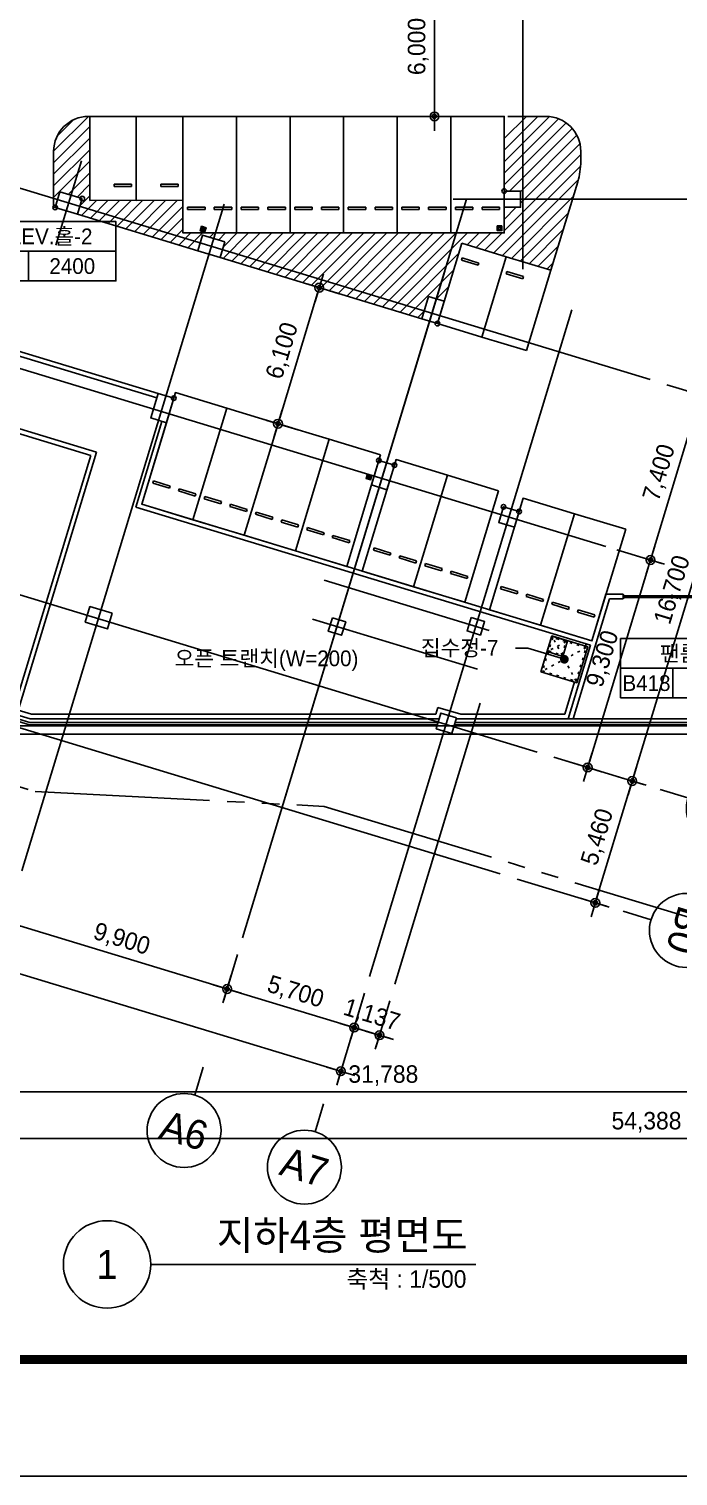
# Model space of a CAD drawing. Header units: metres. Extents: x 630750 to 860239, y 578133 to 726633.
# Drawn here: x 716793 to 744667, y 578133 to 640213 of the extents above; entities that cross this region are included whole.
import ezdxf
from ezdxf.enums import TextEntityAlignment as Align

# ---------------------------------------------------------------- set-up
doc = ezdxf.new("R2010")
doc.units = ezdxf.units.M
doc.header["$LTSCALE"] = 300
for name, pattern in [('HIDDEN-1', [1.4, 0.35, -0.7, 0.35]), ('SITE$0$ACAD$0$DASHED', [19.05, 12.7, -6.35]), ('SITE$0$PROPERTY', [37.5, 25, -2.5, 2.5, -2.5, 2.5, -2.5])]:
    doc.linetypes.add(name, pattern=pattern)
doc.layers.get('Defpoints').update_dxf_attribs({"color": 8})
for name, color, linetype in [('001dmp-FORM', 7, 'Continuous'), ('003dmp-TIT', 2, 'Continuous'), ('A-CEN-1', 1, 'Continuous'), ('A-CON', 2, 'Continuous'), ('A-DIM', 7, 'Continuous'), ('A-ELE-7', 7, 'Continuous'), ('A-ELE-9', 9, 'Continuous'), ('A-ELE4', 4, 'Continuous'), ('A-GRID-DIMS', 14, 'Continuous'), ('A-HAT-2', 8, 'Continuous'), ('A-ROM', 7, 'Continuous'), ('A-TRENCH', 4, 'Continuous'), ('A-TXT-S', 3, 'Continuous'), ('A-WAL-BLK', 3, 'Continuous'), ('A-WALL-CONC', 2, 'Continuous'), ('A-WIN-GLASS', 4, 'Continuous'), ('A-코너가드', 7, 'Continuous'), ('DIM', 7, 'Continuous'), ('PAK', 8, 'Continuous'), ('PARK-SOL', 251, 'Continuous'), ('SITE$0$C-PROP', 72, 'SITE$0$ACAD$0$DASHED'), ('주차장배수', 3, 'Continuous')]:
    doc.layers.add(name, color=color, linetype=linetype)
doc.styles.add('TEXT(돋음)', font='')
doc.styles.add('돋움', font='')
doc.styles.get('TEXT(돋음)').set_extended_font_data('Dotum')
doc.styles.get('돋움').set_extended_font_data('Dotum')
doc.dimstyles.new('DIM250', dxfattribs={"dimscale": 250, "dimtxt": 3, "dimasz": 1, "dimexe": 2, "dimexo": 3, "dimgap": 1, "dimtad": 1, "dimdec": 0, "dimzin": 0, "dimdsep": 46, "dimlunit": 6, "dimtxsty": 'TEXT(돋음)', "dimblk": 'Z_DOT', "dimcen": 2.5, "dimdle": 2, "dimclrd": 256, "dimclre": 256, "dimclrt": 3, "dimadec": 0, "dimazin": 0, "dimtfac": 1, "dimtdec": 0, "dimtix": 1, "dimtmove": 2, "dimatfit": 3, "dimldrblk": 'Z_DOT', "dimfxl": 1, "dimtolj": 1, "dimtzin": 0, "dimarcsym": 0})

# ---------------------------------------------------------------- blocks, each defined once
blk = doc.blocks.new('sym-rom')
at = {"color": 0, "linetype": 'ByBlock'}
for p, q in [((0, 5.1), (24, 5.1)), ((9, 0), (9, 5.1))]:
    blk.add_line(p, q, dxfattribs=at)
blk.add_lwpolyline([(0, 0), (24, 0), (24, 10.2), (0, 10.2)], close=True, dxfattribs=at)
blk = doc.blocks.new('351')
at = {"ltscale": 5}
for points in [[(1383106, 4240352), (1378268, 4241613), (1378848, 4243839), (1383686, 4242578), (1383106, 4240352)], [(1379765, 4243393), (1379576, 4242667)], [(1379673, 4242642), (1379862, 4243368)], [(1379862, 4243368), (1379765, 4243393)], [(1379862, 4243368), (1379765, 4243393)], [(1379576, 4242667), (1379673, 4242642)], [(1379475, 4242280), (1379286, 4241555)], [(1379383, 4241529), (1379572, 4242255)], [(1379572, 4242255), (1379475, 4242280)], [(1379286, 4241555), (1379383, 4241529)]]:
    blk.add_lwpolyline(points, dxfattribs=at)
for points in [[(1379765, 4243393), (1379576, 4242667)], [(1379673, 4242642), (1379862, 4243368)], [(1379576, 4242667), (1379673, 4242642)], [(1379475, 4242280), (1379286, 4241555)], [(1379383, 4241529), (1379572, 4242255)], [(1379572, 4242255), (1379475, 4242280)], [(1379286, 4241555), (1379383, 4241529)]]:
    blk.add_lwpolyline(points)
blk = doc.blocks.new('Z_DOT')
at = {"layer": 'DIM', "color": 7}
for p, q in [((0, -2.5), (0, 2.5)), ((-2.5, 0), (2.5, 0))]:
    blk.add_line(p, q, dxfattribs=at)
for radius in [0.75, 0.375]:
    blk.add_circle((0, 0), radius, dxfattribs=at)
blk = doc.blocks.new('*D94')
at = {"layer": 'A-DIM', "lineweight": -2, "transparency": 16777216}
for p, q in [((734605, 642460), (733705, 642460)), ((734205, 636710), (734205, 642210)), ((734605, 636460), (733705, 636460))]:
    blk.add_line(p, q, dxfattribs=at)
at = {"layer": 'Defpoints', "color": 0, "transparency": 16777216}
for p in [(734205, 642460), (735355, 642460), (735355, 636460)]:
    blk.add_point(p, dxfattribs=at)
at = {"layer": 'A-DIM', "lineweight": -2, "transparency": 16777216, "xscale": 250, "yscale": 250, "zscale": 250}
for p, rotation in [((734205, 642460), 90), ((734205, 636460), 270)]:
    blk.add_blockref('Z_DOT', p, dxfattribs=dict(at, rotation=rotation))
at = {"layer": 'A-DIM', "color": 3, "transparency": 16777216, "insert": (733507, 639460), "char_height": 750, "attachment_point": 5, "rotation": 90, "style": 'TEXT(돋음)'}
blk.add_mtext('\\A1;6,000', dxfattribs=at)
blk = doc.blocks.new('park_small')
at = {"layer": 'PAK', "ltscale": 5}
for p, q in [((107431, -323693), (109347, -323120)), ((109347, -323120), (110378, -326569)), ((108462, -327142), (107431, -323693)), ((110378, -326569), (108462, -327142))]:
    blk.add_line(p, q, dxfattribs=at)
at = {"layer": 'PAK'}
for points in [[(108513, -323996), (107794, -324211)], [(108541, -324092), (108513, -323996)], [(107794, -324211), (107823, -324307)], [(107823, -324307), (108541, -324092)]]:
    blk.add_lwpolyline(points, dxfattribs=at)
at = {"layer": 'PAK', "ltscale": 5}
for points in [[(108513, -323996), (107794, -324211)], [(108541, -324092), (108513, -323996)], [(107794, -324211), (107823, -324307)], [(107823, -324307), (108541, -324092)]]:
    blk.add_lwpolyline(points, dxfattribs=at)
blk = doc.blocks.new('*D99')
at = {"layer": 'A-DIM', "lineweight": -2, "transparency": 16777216}
for p, q in [((739338, 608970), (743177, 607805)), ((742625, 607711), (741185, 602964)), ((737752, 603745), (741591, 602580))]:
    blk.add_line(p, q, dxfattribs=at)
at = {"layer": 'Defpoints', "color": 0, "transparency": 16777216}
for p in [(738620, 609188), (737035, 603962), (741113, 602725)]:
    blk.add_point(p, dxfattribs=at)
at = {"layer": 'A-DIM', "lineweight": -2, "transparency": 16777216, "xscale": 250, "yscale": 250, "zscale": 250}
for p, rotation in [((742698, 607950), 73.11999999999877), ((741113, 602725), 253.1199999999988)]:
    blk.add_blockref('Z_DOT', p, dxfattribs=dict(at, rotation=rotation))
at = {"layer": 'A-DIM', "color": 3, "transparency": 16777216, "insert": (741238, 605540), "char_height": 750, "attachment_point": 5, "rotation": 73.12, "style": 'TEXT(돋음)'}
blk.add_mtext('\\A1;5,460', dxfattribs=at)
blk = doc.blocks.new('*D117')
at = {"layer": 'A-DIM', "lineweight": -2, "transparency": 16777216}
for p, q in [((742038, 617869), (743963, 617285)), ((743412, 617191), (740857, 608770)), ((739338, 608970), (741263, 608386))]:
    blk.add_line(p, q, dxfattribs=at)
at = {"layer": 'Defpoints', "color": 0, "transparency": 16777216}
for p in [(741321, 618087), (738620, 609188), (740784, 608531)]:
    blk.add_point(p, dxfattribs=at)
at = {"layer": 'A-DIM', "lineweight": -2, "transparency": 16777216, "xscale": 250, "yscale": 250, "zscale": 250}
for p, rotation in [((743485, 617430), 73.12000000000309), ((740784, 608531), 253.1200000000031)]:
    blk.add_blockref('Z_DOT', p, dxfattribs=dict(at, rotation=rotation))
at = {"layer": 'A-DIM', "color": 3, "transparency": 16777216, "insert": (741467, 613183), "char_height": 750, "attachment_point": 5, "rotation": 73.12, "style": 'TEXT(돋음)'}
blk.add_mtext('\\A1;9,300', dxfattribs=at)
blk = doc.blocks.new('*D118')
at = {"layer": 'A-DIM', "lineweight": -2, "transparency": 16777216}
for p, q in [((744187, 624950), (746112, 624366)), ((745561, 624272), (743557, 617669)), ((742038, 617869), (743963, 617285))]:
    blk.add_line(p, q, dxfattribs=at)
at = {"layer": 'Defpoints', "color": 0, "transparency": 16777216}
for p in [(743469, 625168), (741321, 618087), (743485, 617430)]:
    blk.add_point(p, dxfattribs=at)
at = {"layer": 'A-DIM', "lineweight": -2, "transparency": 16777216, "xscale": 250, "yscale": 250, "zscale": 250}
for p, rotation in [((745633, 624511), 73.12000000000005), ((743485, 617430), 253.1200000000001)]:
    blk.add_blockref('Z_DOT', p, dxfattribs=dict(at, rotation=rotation))
at = {"layer": 'A-DIM', "color": 3, "transparency": 16777216, "insert": (743891, 621173), "char_height": 750, "attachment_point": 5, "rotation": 73.12, "style": 'TEXT(돋음)'}
blk.add_mtext('\\A1;7,400', dxfattribs=at)
blk = doc.blocks.new('*D61')
at = {"layer": 'A-DIM', "lineweight": -2, "transparency": 16777216}
for p, q in [((729187, 628875), (727561, 623516)), ((730111, 628856), (728781, 629259)), ((728340, 623019), (727010, 623422))]:
    blk.add_line(p, q, dxfattribs=at)
at = {"layer": 'Defpoints', "color": 0, "transparency": 16777216}
for p in [(730829, 628638), (727489, 623277), (729058, 622801)]:
    blk.add_point(p, dxfattribs=at)
at = {"layer": 'A-DIM', "lineweight": -2, "transparency": 16777216, "xscale": 250, "yscale": 250, "zscale": 250}
for p, rotation in [((729260, 629114), 73.12000009118046), ((727489, 623277), 253.1200000911805)]:
    blk.add_blockref('Z_DOT', p, dxfattribs=dict(at, rotation=rotation))
at = {"layer": 'A-DIM', "color": 3, "transparency": 16777216, "insert": (727707, 626398), "char_height": 750, "attachment_point": 5, "rotation": 73.12, "style": 'TEXT(돋음)'}
blk.add_mtext('\\A1;6,100', dxfattribs=at)
blk = doc.blocks.new('*D31')
at = {"layer": 'A-DIM', "lineweight": -2, "transparency": 16777216}
for p, q in [((744187, 624950), (748026, 623785)), ((747475, 623691), (742771, 608189)), ((739338, 608970), (743177, 607805))]:
    blk.add_line(p, q, dxfattribs=at)
at = {"layer": 'Defpoints', "color": 0, "transparency": 16777216}
for p in [(743469, 625168), (738620, 609188), (742698, 607950)]:
    blk.add_point(p, dxfattribs=at)
at = {"layer": 'A-DIM', "lineweight": -2, "transparency": 16777216, "xscale": 250, "yscale": 250, "zscale": 250}
for p, rotation in [((747547, 623931), 73.12000000000172), ((742698, 607950), 253.1200000000018)]:
    blk.add_blockref('Z_DOT', p, dxfattribs=dict(at, rotation=rotation))
at = {"layer": 'A-DIM', "color": 3, "transparency": 16777216, "insert": (744455, 616143), "char_height": 750, "attachment_point": 5, "rotation": 73.12, "style": 'TEXT(돋음)'}
blk.add_mtext('\\A1;16,700', dxfattribs=at)
blk = doc.blocks.new('*D35')
at = {"layer": 'A-DIM', "lineweight": -2, "transparency": 16777216}
for p, q in [((716117, 597889), (716117, 592111)), ((770504, 597889), (770504, 592111)), ((716367, 592611), (770254, 592611))]:
    blk.add_line(p, q, dxfattribs=at)
at = {"layer": 'Defpoints', "color": 0, "transparency": 16777216}
for p in [(716117, 598639), (770504, 598639), (770504, 592611)]:
    blk.add_point(p, dxfattribs=at)
at = {"layer": 'A-DIM', "lineweight": -2, "transparency": 16777216, "xscale": 250, "yscale": 250, "zscale": 250, "rotation": 180}
blk.add_blockref('Z_DOT', (716117, 592611), dxfattribs=at)
at = {"layer": 'A-DIM', "lineweight": -2, "transparency": 16777216, "xscale": 250, "yscale": 250, "zscale": 250}
blk.add_blockref('Z_DOT', (770504, 592611), dxfattribs=at)
at = {"layer": 'A-DIM', "color": 3, "transparency": 16777216, "insert": (743311, 593309), "char_height": 750, "attachment_point": 5, "style": 'TEXT(돋음)'}
blk.add_mtext('\\A1;54,388', dxfattribs=at)
blk = doc.blocks.new('*D42')
at = {"layer": 'A-DIM', "lineweight": -2, "transparency": 16777216}
for p, q in [((716117, 597889), (716117, 594111)), ((747904, 597889), (747904, 594111)), ((716367, 594611), (747654, 594611))]:
    blk.add_line(p, q, dxfattribs=at)
at = {"layer": 'Defpoints', "color": 0, "transparency": 16777216}
for p in [(716117, 598639), (747904, 598639), (747904, 594611)]:
    blk.add_point(p, dxfattribs=at)
at = {"layer": 'A-DIM', "lineweight": -2, "transparency": 16777216, "xscale": 250, "yscale": 250, "zscale": 250, "rotation": 180}
blk.add_blockref('Z_DOT', (716117, 594611), dxfattribs=at)
at = {"layer": 'A-DIM', "lineweight": -2, "transparency": 16777216, "xscale": 250, "yscale": 250, "zscale": 250}
blk.add_blockref('Z_DOT', (747904, 594611), dxfattribs=at)
at = {"layer": 'A-DIM', "color": 3, "transparency": 16777216, "insert": (732011, 595309), "char_height": 750, "attachment_point": 5, "style": 'TEXT(돋음)'}
blk.add_mtext('\\A1;31,788', dxfattribs=at)
blk = doc.blocks.new('*U29')
blk.add_line((0, 5), (0, 0))
blk.add_circle((0, 11.35), 6.35)
at = {"color": 3, "style": '돋움'}
blk.add_attdef('NO', text='', height=5, dxfattribs=at).set_placement((0, 11.35), align=Align.MIDDLE_CENTER)
blk = doc.blocks.new('*D47')
at = {"layer": 'A-DIM', "lineweight": -2, "transparency": 16777216}
for p, q in [((725750, 600500), (725158, 598549)), ((725542, 598955), (730518, 597445)), ((731205, 598845), (730612, 596894))]:
    blk.add_line(p, q, dxfattribs=at)
at = {"layer": 'Defpoints', "color": 0, "transparency": 16777216}
for p in [(725968, 601218), (731422, 599563), (730758, 597372)]:
    blk.add_point(p, dxfattribs=at)
at = {"layer": 'A-DIM', "lineweight": -2, "transparency": 16777216, "xscale": 250, "yscale": 250, "zscale": 250}
for p, rotation in [((725303, 599028), 163.1199999951543), ((730758, 597372), 343.1199999951543)]:
    blk.add_blockref('Z_DOT', p, dxfattribs=dict(at, rotation=rotation))
at = {"layer": 'A-DIM', "color": 3, "transparency": 16777216, "insert": (728233, 598868), "char_height": 750, "attachment_point": 5, "rotation": 343.12, "style": 'TEXT(돋음)'}
blk.add_mtext('\\A1;5,700', dxfattribs=at)
blk = doc.blocks.new('*D48')
at = {"layer": 'A-DIM', "lineweight": -2, "transparency": 16777216}
for p, q in [((676005, 615595), (674845, 611770)), ((729950, 595571), (675229, 612176)), ((731205, 598845), (730044, 595020))]:
    blk.add_line(p, q, dxfattribs=at)
at = {"layer": 'Defpoints', "color": 0, "transparency": 16777216}
for p in [(676223, 616313), (674990, 612249), (731422, 599563)]:
    blk.add_point(p, dxfattribs=at)
at = {"layer": 'A-DIM', "lineweight": -2, "transparency": 16777216, "xscale": 250, "yscale": 250, "zscale": 250}
for p, rotation in [((674990, 612249), 163.1200016540704), ((730189, 595499), 343.1200016540703)]:
    blk.add_blockref('Z_DOT', p, dxfattribs=dict(at, rotation=rotation))
at = {"layer": 'A-DIM', "color": 3, "transparency": 16777216, "insert": (702792, 604541), "char_height": 750, "attachment_point": 5, "rotation": 343.12, "style": 'TEXT(돋음)'}
blk.add_mtext('\\A1;57,684', dxfattribs=at)
blk = doc.blocks.new('*D49')
at = {"layer": 'A-DIM', "lineweight": -2, "transparency": 16777216}
for p, q in [((731205, 598845), (730612, 596894)), ((732293, 598515), (731700, 596564)), ((730518, 597445), (730279, 597518)), ((730758, 597372), (731846, 597042)), ((732085, 596970), (732324, 596897))]:
    blk.add_line(p, q, dxfattribs=at)
at = {"layer": 'Defpoints', "color": 0, "transparency": 16777216}
for p in [(731422, 599563), (732510, 599233), (731846, 597042)]:
    blk.add_point(p, dxfattribs=at)
at = {"layer": 'A-DIM', "lineweight": -2, "transparency": 16777216, "xscale": 250, "yscale": 250, "zscale": 250}
for p, rotation in [((730758, 597372), 343.1199999999929), ((731846, 597042), 163.1199999999928)]:
    blk.add_blockref('Z_DOT', p, dxfattribs=dict(at, rotation=rotation))
at = {"layer": 'A-DIM', "color": 3, "transparency": 16777216, "insert": (731504, 597875), "char_height": 750, "attachment_point": 5, "rotation": 343.12, "style": 'TEXT(돋음)'}
blk.add_mtext('\\A1;1,137', dxfattribs=at)
blk = doc.blocks.new('*D50')
at = {"layer": 'A-DIM', "lineweight": -2, "transparency": 16777216}
for p, q in [((716277, 603375), (715685, 601424)), ((716069, 601830), (725064, 599100)), ((725750, 600500), (725158, 598549))]:
    blk.add_line(p, q, dxfattribs=at)
at = {"layer": 'Defpoints', "color": 0, "transparency": 16777216}
for p in [(716494, 604093), (725968, 601218), (725303, 599028)]:
    blk.add_point(p, dxfattribs=at)
at = {"layer": 'A-DIM', "lineweight": -2, "transparency": 16777216, "xscale": 250, "yscale": 250, "zscale": 250}
for p, rotation in [((715830, 601902), 163.1199999951543), ((725303, 599028), 343.1199999951543)]:
    blk.add_blockref('Z_DOT', p, dxfattribs=dict(at, rotation=rotation))
at = {"layer": 'A-DIM', "color": 3, "transparency": 16777216, "insert": (720769, 601133), "char_height": 750, "attachment_point": 5, "rotation": 343.12, "style": 'TEXT(돋음)'}
blk.add_mtext('\\A1;9,900', dxfattribs=at)
blk = doc.blocks.new('xref-sheet(건축)')
at = {"layer": '001dmp-FORM', "color": 30}
blk.add_lwpolyline([(8410, 5940), (0, 5940), (0, 0), (8410, 0)], close=True, dxfattribs=at)
at = {"layer": '001dmp-FORM', "const_width": 15}
blk.add_lwpolyline([(300, 200), (300, 5740), (8210, 5740), (8210, 200)], close=True, dxfattribs=at)

msp = doc.modelspace()

# ---------------------------------------------------------------- linework, layer by layer
at = {"layer": '003dmp-TIT'}
msp.add_line((722023.1, 587211.5), (735976.9, 587211.5), dxfattribs=at)
msp.add_line((722023.1, 587211.5), (735976.9, 587211.5), dxfattribs=at)
msp.add_line((722023.1, 587211.5), (735976.9, 587211.5), dxfattribs=at)
msp.add_line((722023.1, 587211.5), (735976.9, 587211.5), dxfattribs=at)
msp.add_circle((720148.1, 587211.5), 1875, dxfattribs=at)
msp.add_circle((720148.1, 587211.5), 1875, dxfattribs=at)
msp.add_circle((720148.1, 587211.5), 1875, dxfattribs=at)
msp.add_circle((720148.1, 587211.5), 1875, dxfattribs=at)
at = {"layer": 'A-CEN-1', "linetype": 'Continuous'}
for p, q in [((738004.4, 708258.8), (738004.4, 629910.2)), ((694392.6, 640060), (743469.3, 625168.1)), ((686992.6, 634572.3), (741570.8, 618011)), ((717950.7, 630932.9), (719050.3, 634556.4)), ((716494.5, 604092.7), (725174.5, 632698.1)), ((796986.4, 632910.2), (735004.4, 632910.2)), ((725967.9, 601218), (734648, 629823.4)), ((673280.2, 629014.5), (738620.1, 609187.6)), ((731422.3, 599562.9), (740102.4, 628168.3)), ((671694.8, 623789.7), (737034.7, 603962.8)), ((732510.3, 599232.8), (736170.8, 611295.9)), ((796986.4, 610310.2), (703295.7, 610310.2))]:
    msp.add_line(p, q, dxfattribs=at)
at = {"layer": 'A-CEN-1'}
for p, q in [((727228, 605370.7), (735584.7, 632910.2)), ((729470.7, 616562), (736555.3, 614412.3)), ((728965.4, 614897), (736050, 612747.2))]:
    msp.add_line(p, q, dxfattribs=at)
at = {"layer": 'A-CON'}
for points in [[(719080.6, 632934.4), (718123.7, 633224.8), (717920.4, 632554.9), (718877.3, 632264.5)], [(737204.4, 633260.2), (737904.4, 633260.2), (737904.4, 632560.2), (737204.4, 632560.2)], [(725204.9, 631076), (724247.9, 631366.4), (724044.7, 630696.6), (725001.6, 630406.2)], [(733952, 628735.3), (733661.7, 627778.4), (734331.5, 627575.1), (734621.9, 628532)], [(723014.2, 624373.3), (722344.4, 624576.6), (722025, 623524), (722694.8, 623320.7)], [(732487.7, 621498.7), (731817.8, 621701.9), (731498.4, 620649.3), (732168.3, 620446.1)], [(737840.5, 619508.7), (737170.6, 619711.9), (736967.4, 619042.1), (737637.2, 618838.8)], [(737840.5, 619508.7), (737170.6, 619711.9), (736967.4, 619042.1), (737637.2, 618838.8)], [(720370.3, 615143.4), (719413.3, 615433.8), (719210.1, 614763.9), (720167, 614473.5)], [(735154.6, 610657.2), (734484.7, 610860.5), (734281.5, 610190.6), (734951.3, 609987.4)]]:
    msp.add_lwpolyline(points, close=True, dxfattribs=at)
at = {"layer": 'A-CON', "color": 3}
msp.add_lwpolyline([(738780.1, 612634.7), (740320.6, 612167.2), (740788.1, 613707.8), (739247.6, 614175.3)], close=True, dxfattribs=at)
msp.add_lwpolyline([(738780.1, 612634.7), (740320.6, 612167.2), (740788.1, 613707.8), (739247.6, 614175.3)], close=True, dxfattribs=at)
at = {"layer": 'A-ELE-7'}
msp.add_lwpolyline([(739784.1, 613171.3), (738218.8, 613646.2), (737686.5, 613646.2)], dxfattribs=at)
at = {"layer": 'A-ELE-7', "const_width": 187.5}
msp.add_lwpolyline([(739784.1, 613077.5, -1), (739784.1, 613265, -1)], format="xyb", close=True, dxfattribs=at)
at = {"layer": 'A-ELE-9', "linetype": 'HIDDEN-1'}
for p, q in [((739284.2, 614106.7), (739110, 613532.6)), ((740283.9, 612235.8), (739284.2, 614106.7)), ((739858.4, 613932.5), (739284.2, 614106.7)), ((740719.5, 613671.2), (738848.7, 612671.3)), ((739858.4, 613932.5), (739110, 613532.6)), ((739110, 613532.6), (739684.2, 613358.3)), ((739684.2, 613358.3), (739858.4, 613932.5))]:
    msp.add_line(p, q, dxfattribs=at)
msp.add_lwpolyline([(738848.7, 612671.3), (740283.9, 612235.8), (740719.5, 613671.2), (739284.2, 614106.7)], close=True, dxfattribs=at)
at = {"layer": 'A-ELE4'}
for p, q in [((739250.9, 614169.1), (739047.7, 613499.2)), ((739920.7, 613965.8), (739250.9, 614169.1)), ((739047.7, 613499.2), (739717.5, 613296)), ((739717.5, 613296), (739920.7, 613965.8))]:
    msp.add_line(p, q, dxfattribs=at)
at = {"layer": 'A-HAT-2'}
for p, q in [((719404.5, 636460.2), (719353.6, 636460.2)), ((737354.4, 636460.2), (738988.4, 636460.2)), ((717854.5, 634960.2), (717854.5, 632574.9)), ((740488.4, 634529.5), (740488.4, 634960.2)), ((739204.5, 629858.5), (740357.7, 633659)), ((717854.5, 632574.9), (717920.4, 632554.9)), ((718877.3, 632264.5), (724044.7, 630696.6)), ((733661.7, 627778.4), (725001.6, 630406.2))]:
    msp.add_line(p, q, dxfattribs=at)
for centre, radius, start, end in [((719354.5, 634960.2), 1500, 90.000009, 180.000006), ((738988.4, 634960.2), 1500, 0, 90), ((737486.8, 634529.5), 3000, 343.109206, 0)]:
    msp.add_arc(centre, radius, start, end, dxfattribs=at)
at = {"layer": 'A-TRENCH'}
for p, q in [((740687.6, 613738.3), (740715.2, 613829.2)), ((739799.1, 610810.2), (740220.1, 612197.7)), ((734351.4, 611109.9), (734260.5, 610810.2)), ((735339.1, 610810.2), (734351.4, 611109.9))]:
    msp.add_line(p, q, dxfattribs=at)
for points in [[(734260.5, 610810.2), (716909.4, 610810.2), (716338.6, 610983.4)], [(739799.1, 610810.2), (735339.1, 610810.2)]]:
    msp.add_lwpolyline(points, dxfattribs=at)
at = {"layer": 'A-WAL-BLK'}
for p, q in [((699171.3, 628279.9), (719697.1, 622051.5)), ((699304.6, 628030.4), (719447.7, 621918.2)), ((715837.4, 626551.1), (722344.4, 624576.6)), ((715779.3, 626359.7), (722286.3, 624385.2)), ((721385.5, 619694.7), (722503.4, 623378.8)), ((721635, 619828), (722694.8, 623320.7)), ((719697.1, 622051.5), (716277.9, 610783.4)), ((679854.4, 621679.1), (716826.5, 610460.2)), ((680004.4, 621790.4), (716848.7, 610610.2)), ((719447.7, 621918.2), (716086.5, 610841.5)), ((721385.5, 619694.7), (740906.6, 613771.2)), ((721635, 619828), (740964.7, 613962.6)), ((740964.7, 613962.6), (741570.8, 615960.2)), ((742304.4, 615960.2), (741570.8, 615960.2)), ((742304.4, 615960.2), (741904.4, 615960.2)), ((742304.4, 615960.2), (742304.4, 615760.2)), ((740156.4, 610610.2), (741719.2, 615760.2)), ((742304.4, 615760.2), (741719.2, 615760.2)), ((739947.4, 610610.2), (740906.6, 613771.2)), ((716826.5, 610460.2), (734363.3, 610460.2)), ((716848.7, 610610.2), (734408.8, 610610.2)), ((735094.8, 610460.2), (770254.4, 610460.2)), ((735140.3, 610610.2), (770104.4, 610610.2))]:
    msp.add_line(p, q, dxfattribs=at)
at = {"layer": 'A-WALL-CONC'}
for p, q in [((679754.4, 621605), (716811.7, 610360.2)), ((716811.7, 610360.2), (734332.9, 610360.2)), ((735064.4, 610360.2), (770454.4, 610360.2)), ((716063.5, 609960.2), (770854.4, 609960.2))]:
    msp.add_line(p, q, dxfattribs=at)
for points in [[(729821.5, 614950.8), (730395.6, 614776.5), (730221.4, 614202.4), (729647.3, 614376.6)], [(735781.1, 614960.7), (736355.3, 614786.5), (736181.1, 614212.3), (735606.9, 614386.5)]]:
    msp.add_lwpolyline(points, close=True, dxfattribs=at)
at = {"layer": 'A-WIN-GLASS'}
for p, q in [((742354.4, 615920.2), (742304.4, 615920.2)), ((742304.4, 615920.2), (742304.4, 615800.2)), ((742354.4, 615800.2), (742354.4, 615920.2)), ((742354.4, 615895.2), (744379.4, 615895.2)), ((744379.4, 615920.2), (744379.4, 615800.2)), ((744429.4, 615920.2), (744379.4, 615920.2)), ((744429.4, 615800.2), (744429.4, 615920.2)), ((744429.4, 615895.2), (746454.4, 615895.2)), ((742304.4, 615800.2), (742354.4, 615800.2)), ((742354.4, 615825.2), (744379.4, 615825.2)), ((744379.4, 615800.2), (744429.4, 615800.2)), ((744429.4, 615825.2), (746454.4, 615825.2))]:
    msp.add_line(p, q, dxfattribs=at)
at = {"layer": 'A-코너가드'}
for centre in [(737204.4, 633260.2), (717920.4, 632554.9), (719080.6, 632934.4), (734331.5, 627575.1), (723014.2, 624373.3), (731818.6, 621701.7), (732487.7, 621498.7), (737170.6, 619711.9), (737840.5, 619508.7)]:
    msp.add_circle(centre, 100, dxfattribs=at)
at = {"layer": 'DIM'}
msp.add_lwpolyline([(721328.2, 610765, 0, 250, 0), (721328.2, 611514.9, 0, 0, 0), (721328.2, 613229.7, 0, 0, 0), (722354.6, 613229.7, 0, 0, 0)], format="xyseb", dxfattribs=at)
at = {"layer": 'PARK-SOL'}
for p, q in [((717854.5, 634967.6), (719347.1, 636460.2)), ((737204.4, 635013.5), (738651.1, 636460.2)), ((737204.4, 634518.5), (739146.1, 636460.2)), ((737204.4, 635508.5), (738156.1, 636460.2)), ((737204.4, 634023.5), (739537.1, 636356.3)), ((717854.5, 634472.7), (719404.4, 636022.6)), ((718003.2, 635611.3), (718703.5, 636311.6)), ((737204.4, 633528.6), (739858.1, 636182.3)), ((737431, 633260.2), (740117.9, 635947.2)), ((717854.5, 633977.7), (719404.4, 635527.6)), ((737904.4, 632743.6), (740451.5, 635290.8)), ((737926, 633260.2), (740318.8, 635653)), ((717854.5, 633482.7), (719404.4, 635032.6)), ((717854.5, 632987.7), (719404.4, 634537.6)), ((737204.4, 631548.7), (740488.4, 634832.6)), ((718478.8, 633117), (719404.4, 634042.7)), ((736753.1, 630602.4), (740488.4, 634337.7)), ((718858.5, 633001.8), (719404.4, 633547.7)), ((737132.8, 630487.2), (740379.3, 633733.6)), ((718991.1, 632639.4), (719404.4, 633052.7)), ((719057, 632210.3), (719706.9, 632860.2)), ((719436.7, 632095), (720201.9, 632860.2)), ((719816.4, 631979.8), (720696.9, 632860.2)), ((720196.1, 631864.5), (721191.8, 632860.2)), ((720575.8, 631749.2), (721686.8, 632860.2)), ((720955.5, 631633.9), (722181.8, 632860.2)), ((721335.2, 631518.7), (722676.8, 632860.2)), ((721715, 631403.5), (723171.7, 632860.2)), ((722094.7, 631288.3), (723404.4, 632597.9)), ((737512.6, 630371.9), (740165.2, 633024.6)), ((717918, 632556.2), (717922.1, 632560.3)), ((722474.5, 631173), (723404.4, 632103)), ((737204.4, 632043.6), (737721, 632560.2)), ((737892.3, 630256.7), (739949.6, 632314)), ((722854.2, 631057.8), (723404.4, 631608)), ((723234, 630942.6), (723751.6, 631460.2)), ((723613.7, 630827.3), (724246.6, 631460.2)), ((724550.2, 631268.9), (724741.6, 631460.2)), ((724929.9, 631153.6), (725236.5, 631460.2)), ((725132.7, 630366.4), (726226.5, 631460.2)), ((725142.8, 630871.5), (725731.5, 631460.2)), ((725512.4, 630251.2), (726721.5, 631460.2)), ((725892.2, 630135.9), (727216.4, 631460.2)), ((726271.9, 630020.7), (727711.4, 631460.2)), ((726651.7, 629905.5), (728206.4, 631460.2)), ((727031.4, 629790.3), (728701.4, 631460.2)), ((727411.2, 629675), (729196.3, 631460.2)), ((727790.9, 629559.8), (729691.3, 631460.2)), ((728170.6, 629444.6), (730186.3, 631460.2)), ((728550.4, 629329.3), (730681.3, 631460.2)), ((728930.1, 629214.1), (731176.2, 631460.2)), ((729309.9, 629098.9), (731671.2, 631460.2)), ((729689.6, 628983.6), (732166.2, 631460.2)), ((730069.4, 628868.4), (732661.2, 631460.2)), ((730449.1, 628753.2), (733156.1, 631460.2)), ((730828.9, 628638), (733651.1, 631460.2)), ((731208.6, 628522.7), (734146.1, 631460.2)), ((731588.3, 628407.5), (734641.1, 631460.2)), ((731968.1, 628292.3), (735136, 631460.2)), ((732347.8, 628177), (735631, 631460.2)), ((735613.8, 630948.1), (736126, 631460.2)), ((735993.6, 630832.8), (736621, 631460.2)), ((736373.3, 630717.6), (737115.9, 631460.2)), ((738272.1, 630141.5), (739734, 631603.4)), ((738651.8, 630026.2), (739518.3, 630892.8)), ((732727.6, 628061.8), (735243.2, 630577.5)), ((739031.5, 629911), (739302.7, 630182.2)), ((733107.3, 627946.6), (735027.4, 629866.7)), ((734288.8, 628633.1), (734811.6, 629155.9)), ((733487.1, 627831.3), (733761, 628105.3))]:
    msp.add_line(p, q, dxfattribs=at)
at = {"layer": 'SITE$0$C-PROP', "color": 9, "linetype": 'SITE$0$PROPERTY'}
msp.add_lwpolyline([(666532.6, 622853.9), (717060.7, 607496.5), (729474.5, 606861.2), (769437.9, 594708.5), (772890.9, 596982.1), (772973.5, 616462.3), (775808, 644020.3)], dxfattribs=at)
at = {"layer": '주차장배수', "color": 4}
for p, q in [((724217.2, 631664), (724278.3, 631549.7)), ((724328.2, 631576.3), (724267.1, 631690.6)), ((736938.6, 631634.4), (737030.2, 631726.1)), ((737070.2, 631686.1), (736978.6, 631594.4)), ((731323.7, 620988.9), (731438, 621050)), ((731464.7, 621000.1), (731350.3, 620939))]:
    msp.add_line(p, q, dxfattribs=at)
for points in [[(724339.3, 631495.4), (724148, 631553.5), (724206, 631744.9), (724397.4, 631686.8)], [(737104.4, 631760.2), (736904.4, 631760.2), (736904.4, 631560.2), (737104.4, 631560.2)], [(731518.9, 621061.1), (731327.5, 621119.2), (731269.4, 620927.8), (731460.8, 620869.8)]]:
    msp.add_lwpolyline(points, close=True, dxfattribs=at)
for centre in [(724272.7, 631620.1), (737004.4, 631660.2), (731394.2, 620994.5)]:
    msp.add_circle(centre, 70.7, dxfattribs=at)

# ---------------------------------------------------------------- block references
at = {"xscale": 24.99999135418329, "yscale": 24.99999133078381, "zscale": 24.99999133122849}
msp.add_blockref('xref-sheet(건축)', (630750, 578132.8), dxfattribs=at)
at = {"layer": 'A-GRID-DIMS', "xscale": 249.9999999999776, "yscale": 249.9999999999776, "zscale": 249.9999999999776, "rotation": 253.1308121515061}
for p, values in [((743894.2, 607587.2), {'NO': 'B1'}), ((742308.8, 602362.5), {'NO': 'B0'})]:
    msp.add_blockref('*U29', p, dxfattribs=at).add_auto_attribs(values)
at = {"layer": 'A-GRID-DIMS'}
ref = msp.add_blockref('*U29', (724281, 595672.5), dxfattribs=dict(at, xscale=-250.0000000000548, yscale=250, zscale=250, rotation=163.1091878485269))
ref.add_attrib('NO', 'A6', dxfattribs={"layer": '0', "color": 3, "height": 1250, "rotation": 343.109188, "style": '돋움'}).set_placement((723457, 592959), align=Align.MIDDLE_CENTER)
ref = msp.add_blockref('*U29', (729446.8, 594099.5), dxfattribs=dict(at, xscale=-250.0000000000548, yscale=250, zscale=250, rotation=163.1091878485269))
ref.add_attrib('NO', 'A7', dxfattribs={"layer": '0', "color": 3, "height": 1250, "rotation": 343.109188, "style": '돋움'}).set_placement((728622.9, 591386), align=Align.MIDDLE_CENTER)
at = {"layer": 'A-ROM', "color": 7, "xscale": 250, "yscale": 250, "zscale": 250}
for p in [(714530.3, 629401.9), (742198.2, 611512.4)]:
    msp.add_blockref('sym-rom', p, dxfattribs=at)
at = {"layer": 'PAK', "ltscale": 5}
for name, p, rotation in [('park_small', (731597.5, 291957.4), 163.3521533837831), ('park_small', (733597.4, 291957.4), 163.3521533837831), ('park_small', (824610.2, 960194.8), 326.4721650260369), ('park_small', (826524, 959614.1), 326.4721650260369), ('351', (4907535.2, -926015.1), 87.73021108795687), ('351', (4909736.1, -926682.9), 87.73021108795687), ('351', (4911937, -927350.8), 87.73021108795687), ('351', (4914137.9, -928018.6), 87.73021108795687), ('351', (4917007.9, -928889.5), 87.73021100750596), ('351', (4919208.8, -929557.4), 87.73021100750596), ('351', (4922463, -930544.8), 87.73021100750596), ('351', (4924663.9, -931212.7), 87.73021100750596)]:
    msp.add_blockref(name, p, dxfattribs=dict(at, rotation=rotation))
at = {"layer": 'PAK', "ltscale": 5, "xscale": -1, "rotation": 255.3897951536296}
for p in [(-3728709.9, 367671.6), (-3726409.9, 367671.6), (-3724109.9, 367671.6), (-3721809.9, 367671.6), (-3719509.9, 367671.6), (-3717209.9, 367671.6)]:
    msp.add_blockref('351', p, dxfattribs=at)

# ---------------------------------------------------------------- texts
at = {"layer": '003dmp-TIT', "style": '돋움'}
msp.add_text('지하4층 평면도', height=1250, rotation=0, dxfattribs=at).set_placement((735636.2, 587461.5), align=Align.BOTTOM_RIGHT)
msp.add_text('지하4층 평면도', height=1250, rotation=0, dxfattribs=at).set_placement((735636.2, 587461.5), align=Align.BOTTOM_RIGHT)
msp.add_text('지하4층 평면도', height=1250, rotation=0, dxfattribs=at).set_placement((735636.2, 587461.5), align=Align.BOTTOM_RIGHT)
msp.add_text('지하4층 평면도', height=1250, rotation=0, dxfattribs=at).set_placement((735636.2, 587461.5), align=Align.BOTTOM_RIGHT)
msp.add_text('1', height=1250, rotation=0, dxfattribs=at).set_placement((720148.1, 587211.5), align=Align.MIDDLE_CENTER)
msp.add_text('1', height=1250, rotation=0, dxfattribs=at).set_placement((720148.1, 587211.5), align=Align.MIDDLE_CENTER)
msp.add_text('1', height=1250, rotation=0, dxfattribs=at).set_placement((720148.1, 587211.5), align=Align.MIDDLE_CENTER)
msp.add_text('1', height=1250, rotation=0, dxfattribs=at).set_placement((720148.1, 587211.5), align=Align.MIDDLE_CENTER)
at = {"layer": '003dmp-TIT', "color": 3, "style": '돋움'}
msp.add_text('축척 : 1/500', height=750, rotation=0, dxfattribs=at).set_placement((735579.4, 586961.5), align=Align.TOP_RIGHT)
msp.add_text('축척 : 1/500', height=750, rotation=0, dxfattribs=at).set_placement((735579.4, 586961.5), align=Align.TOP_RIGHT)
msp.add_text('축척 : 1/500', height=750, rotation=0, dxfattribs=at).set_placement((735579.4, 586961.5), align=Align.TOP_RIGHT)
msp.add_text('축척 : 1/500', height=750, rotation=0, dxfattribs=at).set_placement((735579.4, 586961.5), align=Align.TOP_RIGHT)
at = {"layer": 'A-ROM', "color": 3, "style": '돋움'}
for s, p in [('ELEV.홀-2', (717454.9, 631314.4)), ('2400', (718655.3, 630039.4)), ('팬룸-1', (745122.8, 613424.9)), ('B418', (743310.4, 612149.9))]:
    msp.add_text(s, height=675, dxfattribs=at).set_placement(p, align=Align.MIDDLE_CENTER)
at = {"layer": 'A-TXT-S', "color": 3, "style": '돋움'}
msp.add_text('집수정-7', height=675, dxfattribs=at).set_placement((733624.5, 613658.6, 0), align=Align.MIDDLE_LEFT)
msp.add_text('오픈 트랜치(W=200)', height=675, dxfattribs=at).set_placement((726993.6, 612874.7, 0), align=Align.CENTER)

# ---------------------------------------------------------------- dimensions: what is measured, and where the dimension line sits
at = {"layer": 'A-DIM'}
for base, p1, p2, angle, picture, middle in [((734204.5, 642460.2), (735354.5, 636460.2), (735354.5, 642460.2), 90, '*D94', (733506.8, 639460.2)), ((725303.2, 599027.5), (716494.5, 604092.7), (725967.9, 601218), 163.12, '*D50', (720769.1, 601132.6)), ((730757.6, 597372.4), (725967.9, 601218), (731422.3, 599562.9), 163.12, '*D47', (728233, 598867.7))]:
    dim = msp.add_linear_dim(base=base, p1=p1, p2=p2, angle=angle, dimstyle='DIM250', dxfattribs=at)
    dim.commit()
    dim.dimension.update_dxf_attribs({"geometry": picture, "text_midpoint": middle})
for p1, p2, distance, picture, middle in [((730828.9, 628638), (729057.6, 622800.8), -1639.6, '*D61', (727706.5, 626398.1)), ((743469.3, 625168.1), (738620.1, 609187.6), 4261.6, '*D31', (744455, 616143)), ((743469.3, 625168.1), (741320.5, 618086.9), 2261.6, '*D118', (743891.3, 621173.4)), ((741320.5, 618086.9), (738620.1, 609187.6), 2261.6, '*D117', (741466.8, 613183.2)), ((731422.3, 599562.9), (676223.2, 616312.7), 4247, '*D48', (702792.2, 604541.4)), ((738620.1, 609187.6), (737034.6, 603962.5), 4261.6, '*D99', (741237.6, 605540.2)), ((731422.3, 599562.9), (732510.3, 599232.8), -2289.1, '*D49', (731504.2, 597875.1))]:
    dim = msp.add_aligned_dim(p1=p1, p2=p2, distance=distance, dimstyle='DIM250', dxfattribs=at)
    dim.commit()
    dim.dimension.update_dxf_attribs({"geometry": picture, "text_midpoint": middle})
for base, p2, picture, middle in [((770504.4, 592610.8), (770504.4, 598638.7), '*D35', (743310.6, 593308.6)), ((747904.4, 594610.8), (747904.4, 598638.7), '*D42', (732010.6, 595308.6))]:
    dim = msp.add_linear_dim(base=base, p1=(716116.8, 598638.7), p2=p2, dimstyle='DIM250', dxfattribs=at)
    dim.commit()
    dim.dimension.update_dxf_attribs({"geometry": picture, "text_midpoint": middle})

doc.saveas('drawing.dxf')
